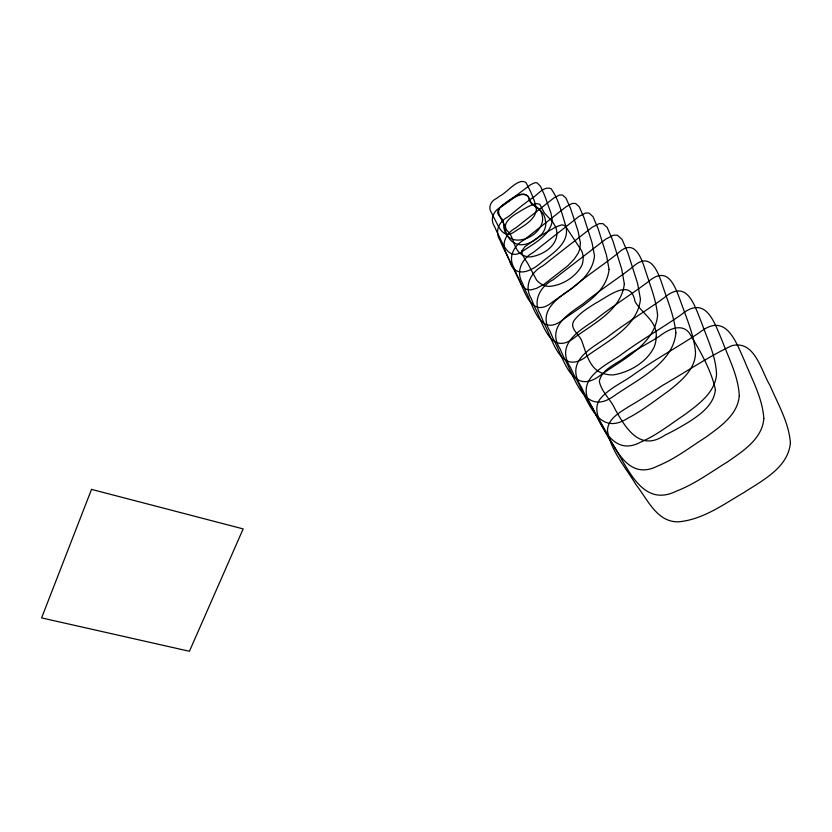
<?xml version="1.0" encoding="UTF-8"?>
<svg xmlns="http://www.w3.org/2000/svg" width="832" height="832" viewBox="0 0 832 832"><rect width="100%" height="100%" fill="white"/><g stroke="black" fill="none" stroke-linecap="round" stroke-linejoin="round"><path stroke-width="1.25" d="M499.179 208.593L498.025 210.714A5.075 4.181 -37.4 0 0 497.89 213.491L498.857 215.28A27.976 22.901 -40.7 0 0 499.637 216.289L500.916 217.838A34.632 28.402 -32.2 0 1 501.384 218.431L501.821 219.034M505.731 202.654C511.909 198.422 526.396 187.179 529.526 200.2M533.697 205.421L535.922 206.71A19.438 15.558 -34.8 0 1 540.831 211.307M540.675 211.411L541.466 213.138A24.575 19.76 -34.9 0 1 542.651 219.305C541.746 238.867 503.942 252.013 503.61 223.943A19.063 15.673 -33.1 0 0 501.946 218.951M499.054 208.499A23.535 19.23 -37.1 0 1 505.804 202.779M529.558 200.179A26.874 21.632 -42.3 0 0 530.244 201.843L530.587 202.519A14.737 11.939 -40 0 0 533.728 205.379M580.414 242.975L579.79 249.111L578.219 253.115L574.444 258.835L568.017 265.606L543.972 284.357L536.359 288.413L530.785 289.942L526.063 289.266L521.466 284.877L502.622 246.386A258.586 217.662 -50 0 1 499.959 240.115C494.291 231.379 499.179 221.354 507.811 216.986A158.434 148.824 -47.9 0 0 512.845 213.054C518.929 207.917 525.221 203.039 531.7 198.422C537.711 195.125 543.338 185.827 550.94 188.614C558.802 199.212 561.579 212.95 565.646 225.389C570.679 242.351 553.103 253.084 541.809 261.986C531.991 271.118 514.623 279.365 509.642 260.853A289.141 240.406 -50.1 0 1 506.657 253.978C500.469 244.109 506.095 232.981 515.642 227.989A181.449 170.862 -48.5 0 0 521.29 223.527L554.143 197.777L559.582 194.99L562.567 195.052L565.978 198.099L570.554 208.437L578.032 230.994L580.414 242.975M695.469 351.416C696.176 368.784 681.19 380.962 668.855 390.749C655.45 400.182 642.606 410.634 627.952 418.111C596.18 438.745 586.518 395.387 574.361 375.804A503.703 384.363 -50.4 0 1 570.575 367.546C555.433 344.406 578.292 331.386 595.015 320.05C611.884 306.498 630.323 295.131 647.65 282.204C668.138 264.118 675.106 286.406 681.075 302.63C686.702 318.594 693.659 334.464 695.469 351.416M594.506 255.809C592.145 279.136 567.164 290.763 550.43 303.618C530.015 318.146 524.254 288.579 517.306 275.902A316.982 260.468 -50 0 1 514.238 268.278C507.562 257.421 513.843 245.326 524.233 239.814A201.718 190.185 -48.8 0 0 530.4 234.894L566.415 206.513L572.354 203.424L575.598 203.486L579.28 206.804L584.158 218.109L592.041 242.736L594.506 255.809M675.875 332.904C673.109 364.104 635.43 380.453 612.768 396.854C583.346 416.655 574.288 375.086 563.576 356.855A462.332 357.895 -50.1 0 1 560.165 349.024C546.447 327.194 567.528 314.683 583.19 303.753C598.874 290.794 616.044 279.854 632.164 267.478C650.562 249.964 658.039 271.721 662.917 286.624C668.013 301.777 674.346 316.867 675.875 332.904M556.91 233.574C556.65 246.886 541.861 255.476 530.078 256.953A18.98 16.775 -38.7 0 1 526.365 256.464A17.846 15.777 -38.6 0 1 523.006 255.216C514.072 250.973 514.394 239.824 509.205 232.69C499.117 224.786 511.638 216.195 518.648 212.191A131.758 112.892 -36.2 0 1 521.976 210.153A113.318 97.666 -36.7 0 1 529.194 206.17L535.735 203.518L539.76 204.256L544.336 212.93L552.999 222.31L555.828 227.49A23.119 20.436 -39 0 1 556.712 231.078L556.91 233.574M609.076 269.422C606.351 294.58 579.415 307.081 561.309 320.965C539.354 336.669 533.166 304.97 525.751 291.294A344.032 279.438 -49.9 0 1 522.465 283.098C515.289 271.346 522.205 258.346 533.385 252.398A220.043 207.501 -48.8 0 0 540.072 247.083L579.093 216.362L585.53 213.013L589.035 213.065L592.987 216.632L598.166 228.821L606.518 255.351L609.076 269.422M657.592 315.536C654.389 345.686 620.36 360.391 598.582 376.626C570.96 395.595 562.994 355.857 553.228 338.822A426.598 334.651 -49.9 0 1 550.118 331.396C537.514 311.511 557.315 298.293 571.792 288.35C586.383 276.006 602.378 265.522 617.386 253.729C634.629 236.974 641.378 257.743 645.798 271.679C650.458 286.052 656.261 300.373 657.592 315.536M624.343 283.868C621.275 310.773 592.353 324.012 572.926 338.822C549.453 355.576 542.714 321.932 534.758 307.247A371.665 298.355 -49.9 0 1 531.242 298.511C523.494 285.927 531.034 272.043 543.005 265.72A236.902 223.257 -48.7 0 0 550.212 260.042L592.259 227.198L599.196 223.61L602.971 223.673L607.204 227.49L612.747 240.521L621.639 268.861L624.343 283.868M640.463 299.208C637.489 327.631 605.779 341.838 585.333 357.323C560.31 375.045 552.864 339.57 544.284 323.856A401.045 318.074 -50 0 1 540.467 314.59C532.074 301.205 540.259 286.426 553.051 279.812A252.699 237.817 -48.4 0 0 560.789 273.79L605.977 238.982L613.434 235.186L617.479 235.258L622.045 239.335L628.004 253.198L637.551 283.296L640.463 299.208M545.761 223.33L545.626 225.69A16.13 14.31 -39.6 0 1 541.674 234.27C536.297 239.606 529.318 244.577 521.466 244.774A18.002 16.006 -39.1 0 1 517.93 244.338C509.33 242.434 505.232 233.376 504.494 225.358C501.436 217.526 492.887 210.371 504.462 204.183C511.42 200.491 520.676 189.998 528.538 196.612C529.953 205.993 540.53 207.511 543.993 215.374A26.51 23.587 -39 0 1 545.116 218.639L545.761 223.33M536.453 209.674C534.612 221.218 521.893 226.564 513.209 232.617C502.258 239.335 497.827 224.307 493.657 217.162A169.468 147.056 -48.9 0 1 491.702 213.096C487.729 207.667 490.641 201.063 496.423 198.505A94.869 88.046 -45.3 0 0 499.71 196.102C506.896 192.91 518.596 176.914 526.032 182.697C530.525 191.162 534.934 200.148 536.453 209.674M656.188 337.147L656.084 339.113A30.462 25.511 -36.5 0 1 654.181 346.986C646.838 362.149 629.814 372.07 613.642 374.868A30.576 25.646 -35.9 0 1 605.592 374.13C589.129 370.781 586.414 352.706 581.298 339.674C578.126 333.694 568.807 327.465 574.392 320.081C579.946 312.884 587.933 308.1 595.494 303.264C607.204 297.336 630.739 276.879 634.962 301.35C641.586 313.487 657.665 321.131 656.188 337.147M552.302 220.948C549.609 236.236 533.146 243.672 521.664 251.971C507.489 261.186 502.029 241.249 496.974 231.93A221.749 189.228 -49.8 0 1 494.572 226.564C489.559 219.211 493.594 210.579 501.072 206.981A131.04 122.574 -47 0 0 505.388 203.694L530.535 184.746L534.726 182.728L537.066 182.822L540.561 186.347L544.71 195.645L550.992 213.2L552.302 220.948M790.4 442.874C788.164 467.563 762.726 480.251 744.193 492.378C723.622 504.296 703.31 519.428 678.922 521.789C657.134 522.808 647.618 499.377 636.158 484.921C625.747 467.563 611.125 451.277 607.485 430.914C607.568 418.652 620.079 412.266 629.044 406.453C640.536 399.818 651.654 392.558 662.761 385.299C685.724 372.112 707.824 357.032 731.734 345.696C754.998 339.851 760.885 370.542 770.068 385.559C777.941 404.144 788.85 422.396 790.4 442.874M715.385 389.626C714.012 405.09 699.754 414.991 687.71 422.646A247.094 214.542 -40.5 0 1 680.285 427.055L675.303 429.832A197.434 168.969 -38.9 0 1 664.986 435.094C640.172 452.088 625.955 428.615 615.212 409.469C610.875 399.547 601.515 392.09 599.321 381.326C602.004 368.347 617.386 363.969 626.558 356.138C637.073 348.774 648.721 343.252 659.454 336.232C667.94 329.566 682.323 322.15 690.009 334.027C700.294 351.374 711.142 369.824 715.385 389.626M763.818 418.527C762.351 438.838 743.018 451.027 727.896 461.656C711.048 471.952 695.001 484.006 676.426 491.119C639.725 509.402 625.737 461.438 609.336 439.192A684.694 495.144 -51.9 0 1 603.97 429.499C599.165 420.566 593.06 408.782 599.882 399.256C608.681 388.502 621.951 383.032 633.038 375.066C654.316 359.767 677.404 347.277 699.213 332.779C725.899 311.397 735.571 341.141 744.588 360.974C752.076 379.673 762.518 398.091 763.818 418.527M739.274 395.782C737.734 414.991 719.909 426.92 705.671 437.299C690.05 447.262 675.241 458.869 657.956 465.878C623.719 483.621 611.811 437.559 597.23 416.863A611.863 451.506 -51.2 0 1 592.478 407.67C573.851 380.796 600.454 368.358 619.913 355.618C639.569 340.902 660.941 328.765 681.096 314.787C706.004 294.102 714.345 322.629 722.322 341.12C729.009 358.904 738.369 376.501 739.274 395.782M521.799 250.994L522.246 254.571L526.032 260.801A79.144 70.158 -30.8 0 1 528.299 264.472L536.557 280.041A22.464 19.604 -37.9 0 0 548.194 286.406C561.454 286.052 576.233 276.858 582.098 264.888A22.838 19.906 -38.5 0 0 581.724 250.942L565.958 226.918L564.117 225.337L561.85 224.838L556.223 226.772L539.521 236.361L524.982 246.646L521.799 250.994M716.539 374.514C714.979 392.694 698.485 404.321 685.079 414.419C670.582 424.039 656.864 435.209 640.754 442.094C608.743 459.264 598.614 415.043 585.572 395.772A552.698 415.126 -50.7 0 1 581.35 387.057C564.689 361.754 589.077 349.627 607.246 337.314C625.435 323.18 645.268 311.407 663.936 297.95C687.232 277.982 694.439 305.344 701.542 322.587C707.522 339.508 715.957 356.304 716.539 374.514M91.52 489.382L41.6 617.906L189.436 651.269L243.162 528.902L91.52 489.382"/></g></svg>
